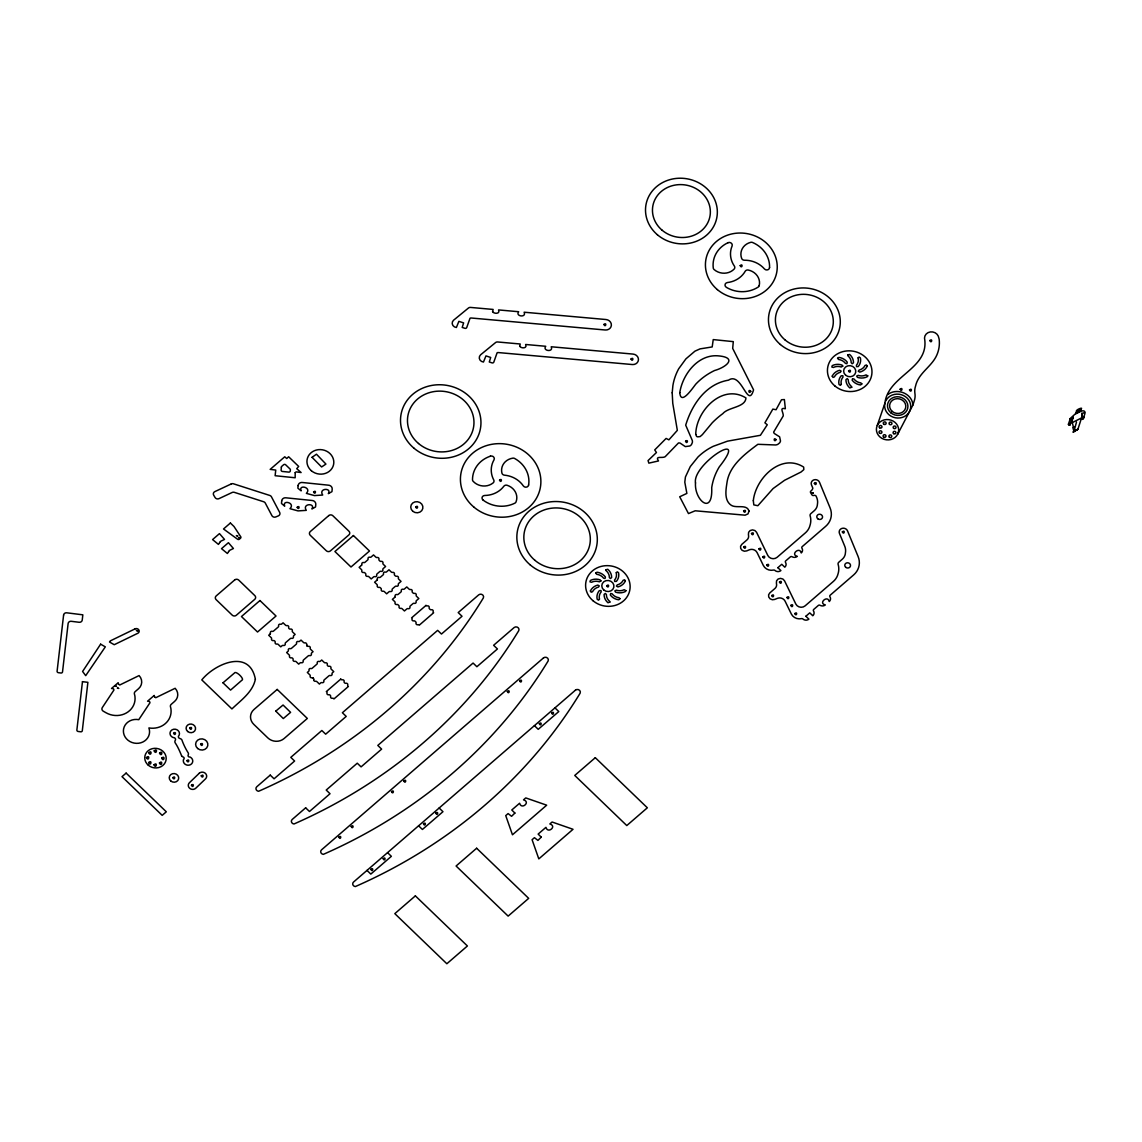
<?xml version="1.0" encoding="UTF-8"?>
<svg xmlns="http://www.w3.org/2000/svg" width="1142" height="1142" viewBox="0 0 1142 1142"><rect width="100%" height="100%" fill="white"/><g stroke="black" fill="none" stroke-linecap="round" stroke-linejoin="round"><path stroke-width="1.5" d="M1081.902 413.004L1081.774 417.844L1071.853 422.797L1073.08 416.987M1070.168 423.382L1068.398 424.267L1069.169 425.195C1071.838 424.596 1069.155 422.526 1072.852 418.058M1072.309 422.526L1073.409 427.165M1081.545 417.958L1077.934 429.178L1073.194 432.047L1077.691 429.264M1076.506 422.012L1074.194 430.605L1075.036 430.962M898.44 432.133A11.177 10.164 9.6 0 1 880.082 437.086A11.177 10.164 9.6 0 1 884.065 419.942A11.177 10.164 9.6 0 1 898.44 432.133L897.783 434.017L912.915 405.053L914.385 400.442A19.029 17.301 9.6 0 0 914.899 393.233A18.4 16.73 9.6 0 1 915.527 386.182C918.225 373.648 930.188 367.581 935.898 356.961A36.373 33.061 9.6 0 0 939.152 339.131L938.281 336.119A7.166 6.524 9.6 0 0 924.506 338.089C929.916 368.994 887.976 375.118 884.893 403.254L877.27 425.424M1077.02 411.934L1075.678 413.575L1080.375 411.32M1070.24 418.8L1068.398 424.267M885.664 401.028L886.906 399.015A13.119 11.934 9.6 0 1 908.661 399.871A13.119 11.934 9.6 0 1 900.11 417.901A13.119 11.934 9.6 0 1 884.893 403.254M1073.194 432.047L1074.337 431.076M1083.858 417.858C1077.691 424.753 1093.365 405.895 1078.034 412.105M1074.822 430.919L1077.577 429.592M1080.303 411.348C1084.243 406.209 1075.45 412.076 1077.62 411.705M887.919 394.475C896.841 387.566 912.187 393.39 912.915 405.053M1081.203 408.779C1083.63 407.023 1074.294 409.692 1076.563 412.348M1074.065 426.665L1072.909 427.708L1073.908 431.305M1080.218 411.463L1076.249 413.604M1084.5 412.376L1081.731 414.075M1075.978 413.261L1069.754 418.928L1072.995 417.986M1082.616 417.687L1081.831 414.032M1082.573 419.185L1084.358 416.816M1074.922 431.405L1075.279 430.191L1077.691 429.463M1070.368 424.767L1068.841 424.838M554.955 707.869L558.781 711.552L538.225 729.324L534.413 725.641M439.142 808.022L442.968 811.691L422.412 829.463L418.6 825.794M387.552 852.646L391.363 856.314L370.822 874.087L366.996 870.404M313.779 679.604A1.442 1.313 9.6 0 0 315.52 681.274A1.442 1.313 9.6 0 1 316.905 681.674L319.389 684.058L320.688 682.93A1.442 1.313 9.6 0 1 322.073 682.645A1.442 1.313 9.6 0 0 323.857 681.103A1.442 1.313 9.6 0 1 324.242 679.861L328.91 675.821A1.442 1.313 9.6 0 1 330.295 675.536A1.442 1.313 9.6 0 0 332.079 674.008A1.442 1.313 9.6 0 1 332.465 672.752L333.764 671.624L331.294 669.241A1.442 1.313 9.6 0 1 330.937 667.956A1.442 1.313 9.6 0 0 329.196 666.271A1.442 1.313 9.6 0 1 327.811 665.886A2.37 2.156 9.6 0 1 327.483 665.529A1.442 1.313 9.6 0 1 327.311 664.473A1.442 1.313 9.6 0 0 325.57 662.788A1.442 1.313 9.6 0 1 324.185 662.403L321.716 660.019L320.417 661.147A1.442 1.313 9.6 0 1 319.018 661.432A1.442 1.313 9.6 0 0 317.233 662.96A1.442 1.313 9.6 0 1 316.848 664.216L312.194 668.241A1.442 1.313 9.6 0 1 310.795 668.527A1.442 1.313 9.6 0 0 309.025 670.068A1.442 1.313 9.6 0 1 308.625 671.325L307.326 672.452L309.81 674.836A1.442 1.313 9.6 0 1 310.167 676.121A1.442 1.313 9.6 0 0 311.909 677.791A1.442 1.313 9.6 0 1 313.65 679.476M313.051 678.005A2.37 2.156 9.6 0 1 313.422 678.319M306.755 644.673A1.442 1.313 9.6 0 0 308.497 646.343A1.442 1.313 9.6 0 1 310.239 648.028A1.442 1.313 9.6 0 0 310.595 649.313L313.079 651.697L311.766 652.824A1.442 1.313 9.6 0 0 311.381 654.066A1.442 1.313 9.6 0 1 309.61 655.608A1.442 1.313 9.6 0 0 308.212 655.893L303.558 659.933A1.442 1.313 9.6 0 0 303.158 661.175A1.442 1.313 9.6 0 1 301.388 662.717A1.442 1.313 9.6 0 0 299.989 663.002L298.69 664.13L296.206 661.746A1.442 1.313 9.6 0 0 294.822 661.346A1.442 1.313 9.6 0 1 293.08 659.676A1.442 1.313 9.6 0 0 292.737 658.392A2.37 2.156 9.6 0 0 292.366 658.077A1.442 1.313 9.6 0 0 291.21 657.863A1.442 1.313 9.6 0 1 289.468 656.193A1.442 1.313 9.6 0 0 289.112 654.908L286.628 652.525L287.941 651.397A1.442 1.313 9.6 0 0 288.326 650.141A1.442 1.313 9.6 0 1 290.111 648.599A1.442 1.313 9.6 0 0 291.495 648.313L296.163 644.288A1.442 1.313 9.6 0 0 296.549 643.032A1.442 1.313 9.6 0 1 298.319 641.49A1.442 1.313 9.6 0 0 299.718 641.204L301.017 640.091L303.501 642.475A1.442 1.313 9.6 0 0 304.885 642.86A1.442 1.313 9.6 0 1 306.627 644.545M307.112 645.958A2.37 2.156 9.6 0 1 306.784 645.601M490.389 456.2A28.279 25.709 9.6 0 0 472.502 479.626A2.884 2.612 9.6 0 0 473.159 481.324A13.947 12.676 9.6 0 0 493.073 482.952A2.884 2.612 9.6 0 0 493.687 479.84A24.367 22.155 9.6 0 1 493.972 459.912A2.884 2.612 9.6 0 0 490.332 456.143M528.603 485.093A28.279 25.709 9.6 0 0 514.842 458.584A2.884 2.612 9.6 0 0 512.886 458.142A13.947 12.676 9.6 0 0 501.909 473.059A2.884 2.612 9.6 0 0 504.578 475.186A24.367 22.155 9.6 0 1 523.336 485.921A2.884 2.612 9.6 0 0 528.618 485.022M672.195 392.819L672.766 403.326L677.334 430.363L668.884 439.841L666.114 438.428L654.723 449.919L656.45 452.517L648.056 460.597L648.842 463.138L658.52 460.94C654.594 455.415 662.303 458.57 665.144 456.729L678.448 442.982A3.255 2.955 9.6 0 1 680.204 443.153L685.286 446.593L689.811 445.994A5.967 5.425 9.6 0 0 691.481 444.552L692.337 442.596A6.01 5.467 9.6 0 0 692.266 440.398L685.7 425.167C691.924 404.639 705.727 383.94 728.525 380.158C741.715 371.164 747.796 409.85 753.563 389.865L732.693 348.424L733.292 341.629L713.236 339.588L712.194 346.94L700.046 348.881L694.936 351.165L685.928 358.859L678.691 368.78A64.923 59.027 9.6 0 0 674.622 378.316A60.183 54.73 9.6 0 0 672.895 385.611L672.195 392.819M595.739 573.113L596.766 574.298A9.45 8.594 9.6 0 1 603.547 578.152L605.032 578.509L605.431 577.01A11.763 10.692 9.6 0 0 596.995 572.213L595.739 573.113M619.992 598.679L618.736 599.793A11.763 10.692 9.6 0 1 610.299 594.996L610.684 593.483L612.183 593.854A9.45 8.594 9.6 0 0 618.964 597.709L619.992 598.679M837.586 358.303L838.599 359.487A9.45 8.594 9.6 0 1 845.38 363.342L846.879 363.713L847.278 362.2A11.763 10.692 9.6 0 0 838.842 357.403L837.586 358.303M861.839 383.883L860.568 384.982A11.763 10.692 9.6 0 1 852.146 380.186L852.532 378.673L854.03 379.044A9.45 8.594 9.6 0 0 860.811 382.898L861.839 383.883M492.587 311.68C493.815 313.993 500.624 314.178 498.554 309.925L518.668 311.723C514.956 316.462 526.79 317.976 524.121 312.209L606.017 319.532A5.767 5.239 9.6 0 1 611.37 325.284A5.767 5.239 9.6 0 1 605.246 329.995L471.389 318.018A2.884 2.627 9.6 0 0 470.09 318.19A2.884 2.612 9.6 0 0 469.89 318.618L466.735 327.511A1.442 1.313 9.6 0 1 464.937 328.311L462.196 327.44L463.623 322.9L458.884 321.345L456.386 327.497A4.597 4.183 9.6 0 1 453.545 320.245L468.463 308.012A2.884 2.612 9.6 0 1 470.561 307.426L493.144 309.439L492.587 311.68M519.667 346.226C520.895 348.553 527.718 348.724 525.634 344.484L545.748 346.283C542.036 351.008 553.884 352.535 551.201 346.768L633.096 354.091A5.767 5.239 9.6 0 1 638.449 359.83A5.767 5.239 9.6 0 1 632.34 364.541L498.469 352.578A2.884 2.627 9.6 0 0 497.17 352.735A2.884 2.612 9.6 0 0 496.97 353.163L493.829 362.071A1.442 1.313 9.6 0 1 492.016 362.87L489.276 361.985L490.703 357.46L485.964 355.89L483.466 362.043A4.597 4.183 9.6 0 1 480.625 354.791L495.557 342.571A2.884 2.612 9.6 0 1 497.641 341.972L520.224 343.999L519.667 346.226M749.024 511.031L748.01 513.886L745.098 515.185L695.192 510.788L688.469 513.572L679.704 496.77L686.87 493.415L684.8 482.195L685.428 476.971L690.296 466.564L698.019 456.957A64.923 59.027 9.6 0 1 706.384 450.233A60.183 54.73 9.6 0 1 713.265 446.308L727.468 441.169L760.401 435.302L767.267 424.781L764.897 422.825L772.848 409.093L776.06 409.721L781.513 399.729L784.383 399.557L785.353 408.722C778.858 407.123 783.583 412.262 783.255 415.902L773.648 432.076A3.255 2.955 9.6 0 0 774.404 433.546L779.615 436.829L780.5 440.983A5.967 5.425 9.6 0 1 779.586 442.91L777.873 444.309A6.01 5.467 9.6 0 1 775.604 444.966L757.874 444.309C744.827 454.073 728.967 465.808 726.883 483.309C725.755 490.56 724.171 500.696 731.365 505.364C736.718 508.59 746.74 503.822 749.024 511.031M275.779 711.123L283.302 718.561L290.596 712.351L283.059 705.014L275.779 711.123M295.193 472.66L295.164 477.77L275.122 475.714L275.75 470.061L270.183 469.376L284.758 456.786L286.728 458.527L288.626 456.757L298.676 466.436L296.72 468.677L301.117 472.545L296.106 471.874L295.193 472.66M312.066 457.328L321.601 466.964L325.927 464.08L316.462 454.202L312.066 457.328M695.749 434.388L696.463 436.101A1.485 1.342 9.6 0 0 697.919 436.829L700.132 436.572L702.359 434.645L712.237 422.797A94.087 85.55 9.6 0 1 722.8 413.647C728.239 407.023 745.455 407.537 745.954 397.944C722.358 383.227 695.921 410.977 695.749 434.388M753.32 500.681L753.82 504.892L757.845 505.72L773.105 488.548L784.597 480.268L801.042 472.017L803.825 469.619L803.668 467.092C781.085 452.632 755.59 478.412 753.32 500.681M679.79 392.605C680.76 406.109 692.751 387.823 695.878 384.04A66.736 60.683 9.6 0 1 714.564 370.522C726.555 367.167 738.117 357.332 717.676 355.804C697.733 354.434 682.573 374.547 679.79 392.605M750.779 391.292C748.852 395.103 747.739 388.037 750.779 391.292M514.885 813.061L511.573 816.302L508.104 813.575L505.735 815.616L512.458 834.788L546.69 805.181L525.748 797.915L523.507 799.857C531.001 801.955 521.466 810.206 519.596 803.24L511.787 809.992L514.885 813.061M541.237 837.157L537.925 840.398L534.442 837.671L532.086 839.713L538.81 858.884L573.041 829.292L552.1 822.012L549.844 823.967C557.353 826.066 547.817 834.302 545.947 827.336L538.139 834.088L541.237 837.157M223.004 682.816L230.57 690.096L241.776 680.318C245.359 679.519 235.495 669.926 234.31 673.138L223.004 682.816M777.873 567.702L780.9 570.572A4.325 3.926 9.6 0 1 774.904 570.429A1.442 1.313 9.6 0 0 773.534 570.072A8.651 7.866 9.6 0 1 763.327 565.433L757.089 552.585A5.767 5.239 9.6 0 0 749.338 549.802L746.74 550.887A4.34 3.94 9.6 0 1 741.815 544.349L746.897 539.98A5.767 5.239 9.6 0 0 748.624 536.183L748.424 534.513A4.325 3.926 9.6 0 1 756.546 532.258L767.824 555.483A5.767 5.239 9.6 0 0 777.074 557.339L805.096 533.114A16.973 15.431 9.6 0 0 810.063 525.206A19.528 17.758 9.6 0 0 810.677 518.397A16.944 15.403 9.6 0 0 810.163 515.956A2.598 2.355 9.6 0 1 810.834 513.657L814.246 510.702A10.692 9.721 9.6 0 0 817.444 504.179A13.918 12.662 9.6 0 0 816.601 497.298L816.173 496.285A1.442 1.313 9.6 0 0 815.045 495.428L814.96 495.4A2.884 2.612 9.6 0 0 813.632 495.471A1.442 1.313 9.6 0 1 811.919 494.814L810.606 492.645A1.442 1.313 9.6 0 1 811.02 490.946A2.884 2.627 9.6 0 0 811.862 490.118L812.604 488.933A1.442 1.313 9.6 0 0 812.69 487.82L811.462 484.85A4.325 3.926 9.6 0 1 813.961 479.84A4.325 3.926 9.6 0 1 819.513 482.281L830.12 507.976A18.929 17.201 9.6 0 1 825.68 526.334L802.212 546.633A1.442 1.313 9.6 0 0 801.969 548.217A4.325 3.926 9.6 0 1 801.241 552.971C799.771 546.09 789.921 554.684 797.33 556.354A4.325 3.926 9.6 0 1 792.091 556.754A1.442 1.313 9.6 0 0 790.35 556.896L785.767 560.85A1.442 1.313 9.6 0 0 785.525 562.435A4.325 3.926 9.6 0 1 784.797 567.189L781.756 564.291L777.873 567.702M805.867 616.266L808.893 619.135A4.325 3.926 9.6 0 1 802.897 618.993A1.442 1.313 9.6 0 0 801.527 618.636A8.651 7.866 9.6 0 1 791.32 613.982L785.082 601.149A5.767 5.239 9.6 0 0 777.331 598.365L774.733 599.436A4.34 3.94 9.6 0 1 769.808 592.912L774.89 588.53A5.767 5.239 9.6 0 0 776.617 584.747L776.403 583.077A4.325 3.926 9.6 0 1 784.54 580.807L795.817 604.032A5.767 5.239 9.6 0 0 805.067 605.902L833.089 581.678A16.973 15.431 9.6 0 0 838.057 573.769A19.528 17.758 9.6 0 0 838.671 566.96A16.944 15.403 9.6 0 0 838.142 564.519A2.598 2.355 9.6 0 1 838.828 562.207L842.239 559.266A10.692 9.721 9.6 0 0 845.437 552.742A13.918 12.662 9.6 0 0 844.595 545.862L839.456 533.414A4.325 3.926 9.6 0 1 841.939 528.403A4.325 3.926 9.6 0 1 847.507 530.844L858.113 556.539A18.929 17.201 9.6 0 1 853.674 574.897L830.191 595.196A1.442 1.313 9.6 0 0 829.963 596.781A4.325 3.926 9.6 0 1 829.235 601.534C827.764 594.654 817.915 603.247 825.323 604.917A4.325 3.926 9.6 0 1 820.084 605.317A1.442 1.313 9.6 0 0 818.329 605.446L813.761 609.414A1.442 1.313 9.6 0 0 813.518 610.999A4.325 3.926 9.6 0 1 812.79 615.752L809.749 612.854L805.867 616.266M605.845 569.829L606.202 570.772A9.45 8.594 9.6 0 1 609.343 577.467L610.342 578.566L611.641 577.581A11.763 10.692 9.6 0 0 607.744 569.258L605.845 569.829M847.678 355.019L848.049 355.961A9.45 8.594 9.6 0 1 851.175 362.656L852.189 363.756L853.488 362.771A11.763 10.692 9.6 0 0 849.591 354.448L847.678 355.019M118.383 683.958L119.739 685L139.096 675.579A10.406 9.464 9.6 0 1 138.596 688.655L135.199 691.595A2.884 2.612 9.6 0 0 134.442 694.165A16.645 15.146 9.6 0 1 134.956 696.549A19.243 17.501 9.6 0 1 126.305 713.008A19.243 17.501 9.6 0 1 106.092 712.794L103.308 711.209A2.884 2.612 9.6 0 1 102.309 707.583L113.957 689.996L113.515 688.812L111.531 688.469L118.211 682.702L118.383 683.958M154.427 696.677L155.783 697.705L175.14 688.283A10.406 9.464 9.6 0 1 174.64 701.374L171.243 704.314A2.884 2.612 9.6 0 0 170.486 706.869A16.645 15.146 9.6 0 1 170.986 709.268A19.243 17.501 9.6 0 1 148.888 727.925A13.119 11.934 9.6 0 1 138.539 743.256A13.119 11.934 9.6 0 1 123.393 730.909A13.119 11.934 9.6 0 1 138.767 719.674L150.002 702.701L149.559 701.531L147.575 701.188L154.256 695.421L154.427 696.677M695.507 482.938C694.15 499.968 712.965 516.441 711.709 487.648A66.736 60.683 9.6 0 1 719.303 466.85C750.751 427.008 691.995 464.237 695.507 482.938M181.621 755.818L181.678 756.033A2.884 2.612 9.6 0 0 183.105 756.96A1.513 1.385 9.6 0 1 183.591 759.387L183.491 759.53A4.754 4.325 9.6 0 0 186.446 764.94A4.754 4.325 9.6 0 0 192.413 762.656A4.754 4.325 9.6 0 0 190.029 757.032L189.9 757.003A1.513 1.385 9.6 0 1 188.187 755.019A2.884 2.612 9.6 0 0 188.273 752.992C185.775 749.123 183.434 744.341 181.878 739.888A2.884 2.612 9.6 0 0 179.993 738.56A2.013 1.827 9.6 0 1 178.452 736.29A4.754 4.325 9.6 0 0 176.853 729.681A4.754 4.325 9.6 0 0 170.158 732.25A4.754 4.325 9.6 0 0 174.469 737.818A2.013 1.827 9.6 0 1 175.268 740.373A2.884 2.612 9.6 0 0 175.14 742.757C177.824 746.74 179.836 751.436 181.621 755.818M281.375 467.135L281.118 470.004A1.442 1.313 9.6 0 0 282.431 471.46L288.726 472.103A1.442 1.313 9.6 0 0 290.282 470.947L290.368 469.962A1.442 1.313 9.6 0 0 289.968 468.934L285.671 464.794A1.442 1.313 9.6 0 0 283.644 464.723L281.788 466.321A1.442 1.313 9.6 0 0 281.375 467.135M281.703 500.895L281.474 503.465L284.701 506.177C281.874 499.354 295.807 502.765 289.982 508.69L298.019 510.902L306.299 510.36C301.659 503.351 315.792 502.837 311.923 508.961L315.563 506.962L315.792 504.393A3.869 3.512 9.6 0 0 311.909 500.467L286.199 497.841A3.869 3.512 9.6 0 0 281.703 500.895M298.105 485.593L297.876 488.162L301.103 490.86C298.276 484.051 312.209 487.448 306.37 493.373L314.421 495.585L322.701 495.043C318.061 488.048 332.194 487.52 328.311 493.644L331.965 491.645L332.194 489.076A3.869 3.512 9.6 0 0 328.311 485.164L302.601 482.524A3.869 3.512 9.6 0 0 298.105 485.593M599.464 599.136L598.551 600.15L597.195 599.307A11.763 10.692 9.6 0 1 599.322 590.628L601.035 590.542L601.149 591.956A9.45 8.594 9.6 0 0 599.436 598.922L599.464 599.136M841.311 384.326L840.398 385.339L839.027 384.497A11.763 10.692 9.6 0 1 841.169 375.818L842.867 375.732L842.996 377.145A9.45 8.594 9.6 0 0 841.283 384.112L841.311 384.326M590.4 590.985L591.171 592.227L592.57 591.684A9.45 8.594 9.6 0 1 598.479 587.102L599.279 585.917L597.823 585.075A11.763 10.692 9.6 0 0 590.471 590.785L590.4 590.985M609.899 602.02L607.987 602.748A11.763 10.692 9.6 0 1 604.089 594.425L605.388 593.44L606.388 594.525A9.45 8.594 9.6 0 0 609.514 601.22L609.899 602.02M616.295 572.642L616.295 573.07A9.45 8.594 9.6 0 1 614.567 580.05L614.696 581.449L616.394 581.378A11.763 10.692 9.6 0 0 618.536 572.699L617.294 571.842L616.295 572.642M625.345 580.793L625.259 581.221A11.763 10.692 9.6 0 1 617.908 586.931L616.437 586.074L617.237 584.904A9.45 8.594 9.6 0 0 623.147 580.307L624.56 579.779L625.345 580.793M625.902 590.671L625.331 591.57A11.763 10.692 9.6 0 1 615.567 592.127L614.839 590.885L616.337 590.171A9.45 8.594 9.6 0 0 624.174 589.715L625.902 590.671M832.247 376.175L833.018 377.417L834.417 376.874A9.45 8.594 9.6 0 1 840.326 372.292L841.126 371.107L839.67 370.265A11.763 10.692 9.6 0 0 832.318 375.975L832.247 376.175M851.746 387.209L849.834 387.937A11.763 10.692 9.6 0 1 845.937 379.615L847.236 378.63L848.235 379.715A9.45 8.594 9.6 0 0 851.361 386.41L851.746 387.209M858.127 357.831L858.142 358.26A9.45 8.594 9.6 0 1 856.414 365.24L856.543 366.639L858.242 366.568A11.763 10.692 9.6 0 0 860.383 357.889L859.141 357.032L858.127 357.831M867.192 365.982L867.092 366.411A11.763 10.692 9.6 0 1 859.755 372.121L858.284 371.264L859.084 370.094A9.45 8.594 9.6 0 0 864.994 365.497L866.407 364.969L867.192 365.982M867.749 375.861L867.178 376.76A11.763 10.692 9.6 0 1 857.414 377.331L856.686 376.075L858.17 375.361A9.45 8.594 9.6 0 0 866.021 374.904L867.749 375.861M63.595 615.067L57.1 671.211A1.442 1.313 9.6 0 0 58.385 672.681L60.954 673.009A1.442 1.313 9.6 0 0 62.524 671.881L68.12 623.546A2.884 2.612 9.6 0 1 71.275 621.305L79.084 622.276A2.884 2.612 9.6 0 0 82.238 620.035L82.838 614.824L66.75 612.811A2.884 2.612 9.6 0 0 63.595 615.067M82.467 681.66L76.871 729.995A1.442 1.313 9.6 0 0 78.156 731.465L80.725 731.794A1.442 1.313 9.6 0 0 82.31 730.666L87.891 682.331L82.467 681.66M115.442 686.185L116.57 686.428L115.485 686.085M117.483 688.141L118.611 688.383L117.483 688.141M136.498 630.527L137.797 630.812L136.498 630.527M146.476 757.531C148.474 762.399 150.416 753.948 146.476 757.531M148.774 752.678C150.773 757.56 152.714 749.109 148.774 752.678M148.66 762.542C150.658 767.424 152.585 758.973 148.66 762.542M154.199 750.851C156.197 755.733 158.124 747.282 154.199 750.851M154.027 764.797C156.026 769.665 157.953 761.214 154.027 764.797M159.566 753.106C161.564 757.988 163.506 749.537 159.566 753.106M159.452 762.956C161.45 767.838 163.377 759.387 159.452 762.956M161.736 758.117C163.734 762.999 165.676 754.548 161.736 758.117M173.613 733.25C175.254 737.275 176.853 730.295 173.613 733.25M172.842 777.631C174.498 781.656 176.096 774.676 172.842 777.631M189.7 728.111C191.356 732.136 192.955 725.156 189.7 728.111M186.903 760.643C188.558 764.683 190.143 757.703 186.903 760.643M191.456 785.239C193.112 789.265 194.711 782.284 191.456 785.239M200.621 744.213C202.262 748.238 203.861 741.258 200.621 744.213M201.235 775.832C202.891 779.858 204.489 772.877 201.235 775.832M236.494 535.612L237.622 535.855L236.494 535.612M238.521 537.568L239.649 537.825L238.521 537.568M297.191 507.276C298.847 511.316 300.446 504.336 297.191 507.276M313.593 491.974C315.235 495.999 316.834 489.019 313.593 491.974M338.874 837.143C340.53 841.169 342.115 834.188 338.874 837.143M351.194 826.465C352.835 830.491 354.434 823.525 351.194 826.465M370.865 869.362C372.52 873.387 374.119 866.407 370.865 869.362M415.702 506.991C417.358 511.016 418.943 504.036 415.702 506.991M383.184 858.684C384.825 862.71 386.424 855.729 383.184 858.684M391.506 791.606C393.148 795.646 394.747 788.665 391.506 791.606M403.825 780.942C405.481 784.982 407.08 778.002 403.825 780.942M423.496 823.825C425.138 827.85 426.737 820.87 423.496 823.825M435.816 813.161C437.472 817.187 439.07 810.22 435.816 813.161M499.539 480.168C501.181 484.208 502.78 477.228 499.539 480.168M507.305 691.467C508.961 695.492 510.56 688.512 507.305 691.467M519.639 680.803C521.294 684.829 522.893 677.848 519.639 680.803M539.309 723.671C540.951 727.711 542.55 720.73 539.309 723.671M551.629 713.022C553.285 717.048 554.884 710.067 551.629 713.022M603.918 324.471C605.574 328.496 607.173 321.516 603.918 324.471M631.012 359.016C632.654 363.042 634.253 356.061 631.012 359.016M606.745 585.746C608.386 589.786 609.985 582.805 606.745 585.746M740.202 265.601C741.857 269.64 743.456 262.66 740.202 265.601M743.713 547.018C745.369 551.058 746.968 544.077 743.713 547.018M751.493 533.5C753.149 537.539 754.748 530.559 751.493 533.5M758.959 548.902C760.615 552.928 762.214 545.947 758.959 548.902M762.827 556.853C764.469 560.893 766.068 553.913 762.827 556.853M766.782 565.019C768.438 569.044 770.036 562.078 766.782 565.019M771.707 595.582C773.362 599.607 774.947 592.641 771.707 595.582M779.486 582.063C781.142 586.089 782.727 579.122 779.486 582.063M786.952 597.452C788.608 601.491 790.207 594.511 786.952 597.452M790.821 605.417C792.462 609.443 794.061 602.476 790.821 605.417M794.775 613.582C796.431 617.608 798.03 610.627 794.775 613.582M811.991 492.844L813.275 493.13L811.991 492.844M814.36 483.323C816.016 487.348 817.615 480.368 814.36 483.323M848.577 370.936C850.233 374.976 851.832 367.995 848.577 370.936M842.353 531.887C844.009 535.912 845.608 528.932 842.353 531.887M900.11 389.208C901.752 393.233 903.351 386.253 900.11 389.208M909.517 389.922C911.159 393.947 912.758 386.967 909.517 389.922M929.845 340.544C931.487 344.57 933.085 337.589 929.845 340.544M255.365 679.262C252.753 692.138 240.834 700.317 231.926 708.925L201.791 679.904C214.91 663.673 249.641 648.413 255.365 679.262M685.571 441.24C686.984 445.323 688.954 438.457 685.571 441.24M743.613 510.888C744.784 515.056 747.211 508.347 743.613 510.888M776.06 439.627C773.991 443.382 773.148 436.273 776.06 439.627M600.92 580.907L599.393 581.82A9.45 8.594 9.6 0 0 591.556 582.277L589.986 581.849L590.4 580.436A11.763 10.692 9.6 0 1 600.15 579.865L600.92 580.907M842.767 366.097L841.24 367.025A9.45 8.594 9.6 0 0 833.403 367.467L831.833 367.039L832.247 365.626A11.763 10.692 9.6 0 1 841.997 365.055L842.767 366.097M100.624 644.174L82.595 671.467L85.707 675.65L105.321 646.857L100.624 644.174M219.707 542.507L218.45 544.406L212.583 539.581L219.478 533.614L224.503 539.424L221.02 541.108A2.884 2.612 9.6 0 0 219.707 542.507M228.628 551.6L227.386 553.485L221.519 548.66L228.414 542.693L233.425 548.503L229.942 550.187A2.884 2.612 9.6 0 0 228.628 551.6M199.193 773.32L189.415 782.727A4.325 3.926 9.6 0 0 189.658 788.294A4.325 3.926 9.6 0 0 195.753 788.237L205.531 778.844A4.325 3.926 9.6 0 0 205.289 773.262A4.325 3.926 9.6 0 0 199.193 773.32M230.399 523.022L223.504 528.974L237.393 539.095A1.442 1.313 9.6 0 0 239.42 539.167L240.491 538.253A1.442 1.313 9.6 0 0 240.505 536.397L234.01 526.505L230.399 523.022M234.681 579.95L216.181 595.938A2.884 2.612 9.6 0 0 216.138 599.65L232.211 615.138A2.884 2.612 9.6 0 0 236.28 615.295L254.766 599.307A2.884 2.612 9.6 0 0 254.809 595.596L238.735 580.107A2.884 2.612 9.6 0 0 234.681 579.95M328.782 515.57L310.296 531.558A2.884 2.612 9.6 0 0 310.239 535.27L326.312 550.758A2.884 2.612 9.6 0 0 330.381 550.915L348.881 534.913A2.884 2.612 9.6 0 0 348.924 531.201L332.85 515.727A2.884 2.612 9.6 0 0 328.782 515.57M259.948 600.535L241.462 616.537L257.535 632.011L276.021 616.023L259.948 600.535M353.42 535.541L334.92 551.529L350.994 567.003L369.494 551.015L353.42 535.541M269.997 634.124L268.698 635.252L271.182 637.636A1.442 1.313 9.6 0 1 271.539 638.92A1.442 1.313 9.6 0 0 273.266 640.591A1.442 1.313 9.6 0 1 274.423 640.805A2.37 2.156 9.6 0 1 274.794 641.119A1.442 1.313 9.6 0 1 275.151 642.404A1.442 1.313 9.6 0 0 276.892 644.074A1.442 1.313 9.6 0 1 278.277 644.473L280.746 646.857L282.06 645.73A1.442 1.313 9.6 0 1 283.444 645.444A1.442 1.313 9.6 0 0 285.229 643.902A1.442 1.313 9.6 0 1 285.614 642.646L290.268 638.621A1.442 1.313 9.6 0 1 291.667 638.335A1.442 1.313 9.6 0 0 293.451 636.793A1.442 1.313 9.6 0 1 293.837 635.552L295.136 634.424L292.652 632.026A1.442 1.313 9.6 0 1 292.295 630.755A1.442 1.313 9.6 0 0 290.553 629.071A1.442 1.313 9.6 0 1 289.169 628.685A2.37 2.156 9.6 0 1 288.855 628.328A1.442 1.313 9.6 0 1 288.683 627.272A1.442 1.313 9.6 0 0 286.942 625.588A1.442 1.313 9.6 0 1 285.557 625.202L283.073 622.804L281.774 623.932A1.442 1.313 9.6 0 1 280.39 624.217A1.442 1.313 9.6 0 0 278.605 625.759A1.442 1.313 9.6 0 1 278.22 627.015L273.552 631.041A1.442 1.313 9.6 0 1 272.167 631.326A1.442 1.313 9.6 0 0 270.383 632.868A1.442 1.313 9.6 0 1 269.997 634.124M361.486 565.333L359.145 567.346L361.429 569.544A1.442 1.313 9.6 0 1 361.786 570.829A1.442 1.313 9.6 0 0 363.527 572.499A1.442 1.313 9.6 0 1 364.912 572.899L365.44 573.412A1.442 1.313 9.6 0 1 365.797 574.697A1.442 1.313 9.6 0 0 367.538 576.367A1.442 1.313 9.6 0 1 368.923 576.767L371.207 578.951L373.534 576.938A1.442 1.313 9.6 0 1 374.933 576.653A1.442 1.313 9.6 0 0 376.703 575.111A1.442 1.313 9.6 0 1 377.088 573.869L379.701 571.614A1.442 1.313 9.6 0 1 381.085 571.328A1.442 1.313 9.6 0 0 382.87 569.787A1.442 1.313 9.6 0 1 383.255 568.53L385.582 566.518L383.312 564.319A1.442 1.313 9.6 0 1 382.955 563.049A1.442 1.313 9.6 0 0 381.214 561.364A1.442 1.313 9.6 0 1 379.829 560.979L379.287 560.451A1.442 1.313 9.6 0 1 378.93 559.166A1.442 1.313 9.6 0 0 377.188 557.496A1.442 1.313 9.6 0 1 375.818 557.11L373.534 554.912L371.207 556.925A1.442 1.313 9.6 0 1 369.808 557.21A1.442 1.313 9.6 0 0 368.038 558.752A1.442 1.313 9.6 0 1 367.638 560.008L365.04 562.249A1.442 1.313 9.6 0 1 363.641 562.535A1.442 1.313 9.6 0 0 361.871 564.077A1.442 1.313 9.6 0 1 361.486 565.333M126.12 773.105L122.008 776.66L162.193 815.359L166.304 811.805L126.12 773.105M376.931 580.207L374.605 582.22L376.874 584.418A1.442 1.313 9.6 0 1 377.231 585.703A1.442 1.313 9.6 0 0 378.973 587.373A1.442 1.313 9.6 0 1 380.357 587.773L380.9 588.287A1.442 1.313 9.6 0 1 381.257 589.572A1.442 1.313 9.6 0 0 382.984 591.242A1.442 1.313 9.6 0 1 384.369 591.642L386.653 593.826L388.979 591.813A1.442 1.313 9.6 0 1 390.378 591.527A1.442 1.313 9.6 0 0 392.149 590A1.442 1.313 9.6 0 1 392.548 588.744L395.146 586.488A1.442 1.313 9.6 0 1 396.545 586.203A1.442 1.313 9.6 0 0 398.315 584.661A1.442 1.313 9.6 0 1 398.701 583.405L401.042 581.392L398.758 579.194A1.442 1.313 9.6 0 1 398.401 577.923A1.442 1.313 9.6 0 0 396.659 576.239A1.442 1.313 9.6 0 1 395.275 575.853L394.732 575.325A1.442 1.313 9.6 0 1 394.39 574.055A1.442 1.313 9.6 0 0 392.648 572.37A1.442 1.313 9.6 0 1 391.263 571.985L388.979 569.787L386.653 571.799A1.442 1.313 9.6 0 1 385.254 572.085A1.442 1.313 9.6 0 0 383.484 573.627A1.442 1.313 9.6 0 1 383.098 574.883L380.486 577.124A1.442 1.313 9.6 0 1 379.101 577.424A1.442 1.313 9.6 0 0 377.317 578.951A1.442 1.313 9.6 0 1 376.931 580.207M277.192 689.425L253.967 709.51A11.52 10.478 9.6 0 0 253.781 724.356L267.842 737.903A11.52 10.478 9.6 0 0 284.101 738.531L307.326 718.446L277.192 689.425M394.732 597.352L392.391 599.364L394.675 601.563A1.442 1.313 9.6 0 1 395.032 602.848A1.442 1.313 9.6 0 0 396.774 604.518A1.442 1.313 9.6 0 1 398.158 604.917L398.701 605.431A1.442 1.313 9.6 0 1 399.058 606.716A1.442 1.313 9.6 0 0 400.785 608.386A1.442 1.313 9.6 0 1 402.17 608.786L404.454 610.97L406.78 608.957A1.442 1.313 9.6 0 1 408.179 608.672A1.442 1.313 9.6 0 0 409.949 607.13A1.442 1.313 9.6 0 1 410.349 605.888L412.947 603.633A1.442 1.313 9.6 0 1 414.346 603.347A1.442 1.313 9.6 0 0 416.116 601.805A1.442 1.313 9.6 0 1 416.502 600.549L418.843 598.536L416.559 596.338A1.442 1.313 9.6 0 1 416.202 595.068A1.442 1.313 9.6 0 0 414.46 593.383A1.442 1.313 9.6 0 1 413.076 592.998L412.533 592.47A1.442 1.313 9.6 0 1 412.191 591.185A1.442 1.313 9.6 0 0 410.449 589.515A1.442 1.313 9.6 0 1 409.064 589.115L406.78 586.931L404.454 588.944A1.442 1.313 9.6 0 1 403.055 589.229A1.442 1.313 9.6 0 0 401.285 590.771A1.442 1.313 9.6 0 1 400.899 592.027L398.287 594.268A1.442 1.313 9.6 0 1 396.902 594.554A1.442 1.313 9.6 0 0 395.118 596.095A1.442 1.313 9.6 0 1 394.732 597.352M340.773 679.09L326.312 691.595A1.442 1.313 9.6 0 1 326.983 693.108A1.442 1.313 9.6 0 0 328.71 694.779A1.442 1.313 9.6 0 1 329.867 694.993A2.37 2.156 9.6 0 1 330.238 695.307A1.442 1.313 9.6 0 1 330.595 696.591A1.442 1.313 9.6 0 0 332.336 698.262A1.442 1.313 9.6 0 1 333.949 698.947L348.41 686.456A1.442 1.313 9.6 0 1 347.739 684.943A1.442 1.313 9.6 0 0 345.997 683.259A1.442 1.313 9.6 0 1 344.855 683.059A2.37 2.156 9.6 0 1 344.484 682.745A1.442 1.313 9.6 0 1 344.127 681.46A1.442 1.313 9.6 0 0 342.386 679.79A1.442 1.313 9.6 0 1 340.773 679.09M425.98 605.417L411.591 617.865A1.442 1.313 9.6 0 1 412.019 619.207A1.442 1.313 9.6 0 0 413.761 620.877A1.442 1.313 9.6 0 1 415.146 621.277L415.674 621.79A1.442 1.313 9.6 0 1 416.031 623.075A1.442 1.313 9.6 0 0 417.772 624.745A1.442 1.313 9.6 0 1 419.228 625.216L433.617 612.769A1.442 1.313 9.6 0 1 433.189 611.427A1.442 1.313 9.6 0 0 431.448 609.742A1.442 1.313 9.6 0 1 430.063 609.357L429.52 608.829A1.442 1.313 9.6 0 1 429.164 607.558A1.442 1.313 9.6 0 0 427.422 605.874A1.442 1.313 9.6 0 1 425.98 605.417M270.24 775.118L256.807 786.738A2.884 2.612 9.6 0 0 258.577 791.278A534.385 485.878 9.6 0 0 483.352 597.937A2.884 2.612 9.6 0 0 478.726 594.839L458.199 612.583L462.025 616.266L441.469 634.038L437.657 630.355L342.386 712.736L346.212 716.405L325.67 734.178L321.844 730.509L290.796 757.36L294.607 761.029L274.066 778.801L270.24 775.118M305.656 807.822L292.224 819.442A2.884 2.612 9.6 0 0 293.994 823.982A534.385 485.878 9.6 0 0 518.768 630.627A2.884 2.612 9.6 0 0 514.143 627.543L493.615 645.287L497.441 648.956L476.885 666.728L473.073 663.059L377.802 745.426L381.628 749.109L361.072 766.882L357.26 763.199L326.212 790.05L330.024 793.733L309.482 811.491L305.656 807.822M543.492 657.906L321.573 849.805A2.884 2.612 9.6 0 0 323.343 854.359A534.385 485.878 9.6 0 0 548.117 661.004A2.884 2.612 9.6 0 0 543.492 657.906M575.482 690.125L353.563 882.024A2.884 2.612 9.6 0 0 355.333 886.563A534.385 485.878 9.6 0 0 580.107 693.223A2.884 2.612 9.6 0 0 575.482 690.125M415.36 895.87L394.818 913.643L446.85 963.748L467.406 945.976L415.36 895.87M476.642 848.235L456.086 866.007L508.133 916.112L528.675 898.354L476.642 848.235M595.296 757.688L574.754 775.447L626.787 825.566L647.343 807.794L595.296 757.688M135.099 628.857L110.831 640.633A2.884 2.612 9.6 0 0 109.518 642.032L114.229 644.716L137.782 633.282A2.741 2.484 9.6 0 0 138.824 629.913A2.741 2.484 9.6 0 0 135.099 628.857M231.255 483.937L214.839 491.617A2.884 2.612 9.6 0 0 213.682 495.143L215.067 497.498A2.884 2.612 9.6 0 0 218.964 498.654L232.14 492.488A2.884 2.612 9.6 0 1 234.381 492.359L263.631 501.738A2.884 2.612 9.6 0 1 265.329 503.137L271.91 515.642A2.884 2.612 9.6 0 0 275.75 516.955L278.334 515.884A2.884 2.612 9.6 0 0 279.662 512.415L271.468 496.841A2.884 2.612 9.6 0 0 269.755 495.442L233.496 483.808A2.884 2.612 9.6 0 0 231.255 483.937M311.395 470.761A13.49 12.262 9.6 0 0 333.535 464.78A13.49 12.262 9.6 0 0 316.206 450.076A13.49 12.262 9.6 0 0 311.395 470.761M197.652 748.51A6.138 5.582 9.6 0 0 207.744 745.783A6.138 5.582 9.6 0 0 199.836 739.074A6.138 5.582 9.6 0 0 197.652 748.51M170.8 781.014A4.754 4.325 9.6 0 0 178.609 778.901A4.754 4.325 9.6 0 0 172.499 773.719A4.754 4.325 9.6 0 0 170.8 781.014M187.659 731.494A4.754 4.325 9.6 0 0 195.468 729.381A4.754 4.325 9.6 0 0 189.358 724.199A4.754 4.325 9.6 0 0 187.659 731.494M148.303 765.211A10.749 9.778 9.6 0 0 165.975 760.444A10.749 9.778 9.6 0 0 152.143 748.709A10.749 9.778 9.6 0 0 148.303 765.211M413.861 448.107A40.327 36.672 9.6 0 0 480.097 430.22A40.327 36.672 9.6 0 0 428.221 386.224A40.327 36.672 9.6 0 0 413.861 448.107M418.514 443.496A33.332 30.306 9.6 0 0 473.259 428.707A33.332 30.306 9.6 0 0 430.391 392.348A33.332 30.306 9.6 0 0 418.514 443.496M817.743 518.739A2.884 2.612 9.6 0 0 822.483 517.469A2.884 2.612 9.6 0 0 818.771 514.328A2.884 2.612 9.6 0 0 817.743 518.739M412.762 511.259A6.095 5.539 9.6 0 0 422.783 508.547A6.095 5.539 9.6 0 0 414.931 501.895A6.095 5.539 9.6 0 0 412.762 511.259M592.998 600.721A22.326 20.299 9.6 0 0 629.656 590.814A22.326 20.299 9.6 0 0 600.935 566.461A22.326 20.299 9.6 0 0 592.998 600.721M603.804 590.014A6.095 5.539 9.6 0 0 613.811 587.316A6.095 5.539 9.6 0 0 605.974 580.664A6.095 5.539 9.6 0 0 603.804 590.014M530.216 564.905A40.327 36.672 9.6 0 0 596.452 547.018A40.327 36.672 9.6 0 0 544.577 503.008A40.327 36.672 9.6 0 0 530.216 564.905M534.884 560.294A33.332 30.306 9.6 0 0 589.615 545.505A33.332 30.306 9.6 0 0 546.747 509.146A33.332 30.306 9.6 0 0 534.884 560.294M473.787 507.019A40.327 36.672 9.6 0 0 540.023 489.119A40.327 36.672 9.6 0 0 488.148 445.123A40.327 36.672 9.6 0 0 473.787 507.019M483.137 500.125A28.279 25.709 9.6 0 0 514.771 503.208A2.884 2.612 9.6 0 0 516.056 501.823A13.947 12.676 9.6 0 0 507.119 485.279A2.884 2.612 9.6 0 0 503.836 486.264A24.367 22.155 9.6 0 1 484.793 495.471A2.884 2.612 9.6 0 0 483.137 500.125M879.583 427.75A1.442 1.313 9.6 0 0 881.952 427.108A1.442 1.313 9.6 0 0 880.097 425.538A1.442 1.313 9.6 0 0 879.583 427.75M883.737 424.153A1.442 1.313 9.6 0 0 886.106 423.511A1.442 1.313 9.6 0 0 884.251 421.94A1.442 1.313 9.6 0 0 883.737 424.153M889.547 424.367A1.442 1.313 9.6 0 0 891.916 423.739A1.442 1.313 9.6 0 0 890.061 422.155A1.442 1.313 9.6 0 0 889.547 424.367M893.615 428.279A1.442 1.313 9.6 0 0 895.985 427.65A1.442 1.313 9.6 0 0 894.129 426.08A1.442 1.313 9.6 0 0 893.615 428.279M893.558 433.589A1.442 1.313 9.6 0 0 895.913 432.961A1.442 1.313 9.6 0 0 894.072 431.376A1.442 1.313 9.6 0 0 893.558 433.589M889.404 437.186A1.442 1.313 9.6 0 0 891.759 436.544A1.442 1.313 9.6 0 0 889.904 434.974A1.442 1.313 9.6 0 0 889.404 437.186M883.58 436.972A1.442 1.313 9.6 0 0 885.949 436.33A1.442 1.313 9.6 0 0 884.094 434.759A1.442 1.313 9.6 0 0 883.58 436.972M879.511 433.046A1.442 1.313 9.6 0 0 881.881 432.418A1.442 1.313 9.6 0 0 880.025 430.848A1.442 1.313 9.6 0 0 879.511 433.046M892.273 411.448A8.151 7.409 9.6 0 0 905.649 407.837A8.151 7.409 9.6 0 0 895.185 398.958A8.151 7.409 9.6 0 0 892.273 411.448M890.874 412.833A10.249 9.307 9.6 0 0 907.704 408.294A10.249 9.307 9.6 0 0 894.529 397.116A10.249 9.307 9.6 0 0 890.874 412.833M845.737 567.303A2.884 2.612 9.6 0 0 850.462 566.032A2.884 2.612 9.6 0 0 846.764 562.878A2.884 2.612 9.6 0 0 845.737 567.303M657.435 234.795A36.016 32.747 9.6 0 0 716.576 218.821A36.016 32.747 9.6 0 0 670.254 179.537A36.016 32.747 9.6 0 0 657.435 234.795M662.089 230.199A29.021 26.38 9.6 0 0 709.739 217.323A29.021 26.38 9.6 0 0 672.424 185.661A29.021 26.38 9.6 0 0 662.089 230.199M717.347 289.597A36.016 32.747 9.6 0 0 776.474 273.623A36.016 32.747 9.6 0 0 730.166 234.338A36.016 32.747 9.6 0 0 717.347 289.597M759.202 285.6A13.947 12.676 9.6 0 0 748.267 270.04A2.884 2.612 9.6 0 0 745.169 271.325A24.367 22.155 9.6 0 1 727.44 282.545A2.884 2.612 9.6 0 0 726.383 287.341A28.322 25.752 9.6 0 0 758.102 287.113A2.884 2.612 9.6 0 0 759.202 285.6M728.039 242.704A28.322 25.752 9.6 0 0 713.25 267.927A2.884 2.612 9.6 0 0 714.164 269.598A13.947 12.676 9.6 0 0 734.078 269.141A2.884 2.612 9.6 0 0 734.335 266.015A24.367 22.155 9.6 0 1 732.079 246.058A2.884 2.612 9.6 0 0 728.039 242.689M769.565 267.542A28.322 25.752 9.6 0 0 752.635 242.518A2.884 2.612 9.6 0 0 750.622 242.361A13.947 12.676 9.6 0 0 741.643 258.377A2.884 2.612 9.6 0 0 744.498 260.233A24.367 22.155 9.6 0 1 764.469 268.955A2.884 2.612 9.6 0 0 769.565 267.528M780.386 344.513A36.016 32.747 9.6 0 0 839.527 328.539A36.016 32.747 9.6 0 0 793.205 289.254A36.016 32.747 9.6 0 0 780.386 344.513M785.039 339.916A29.021 26.38 9.6 0 0 832.689 327.04A29.021 26.38 9.6 0 0 795.374 295.378A29.021 26.38 9.6 0 0 785.039 339.916M834.831 385.91A22.326 20.299 9.6 0 0 871.503 376.003A22.326 20.299 9.6 0 0 842.782 351.65A22.326 20.299 9.6 0 0 834.831 385.91M845.651 375.218A6.095 5.539 9.6 0 0 855.658 372.506A6.095 5.539 9.6 0 0 847.821 365.854A6.095 5.539 9.6 0 0 845.651 375.218"/></g></svg>
